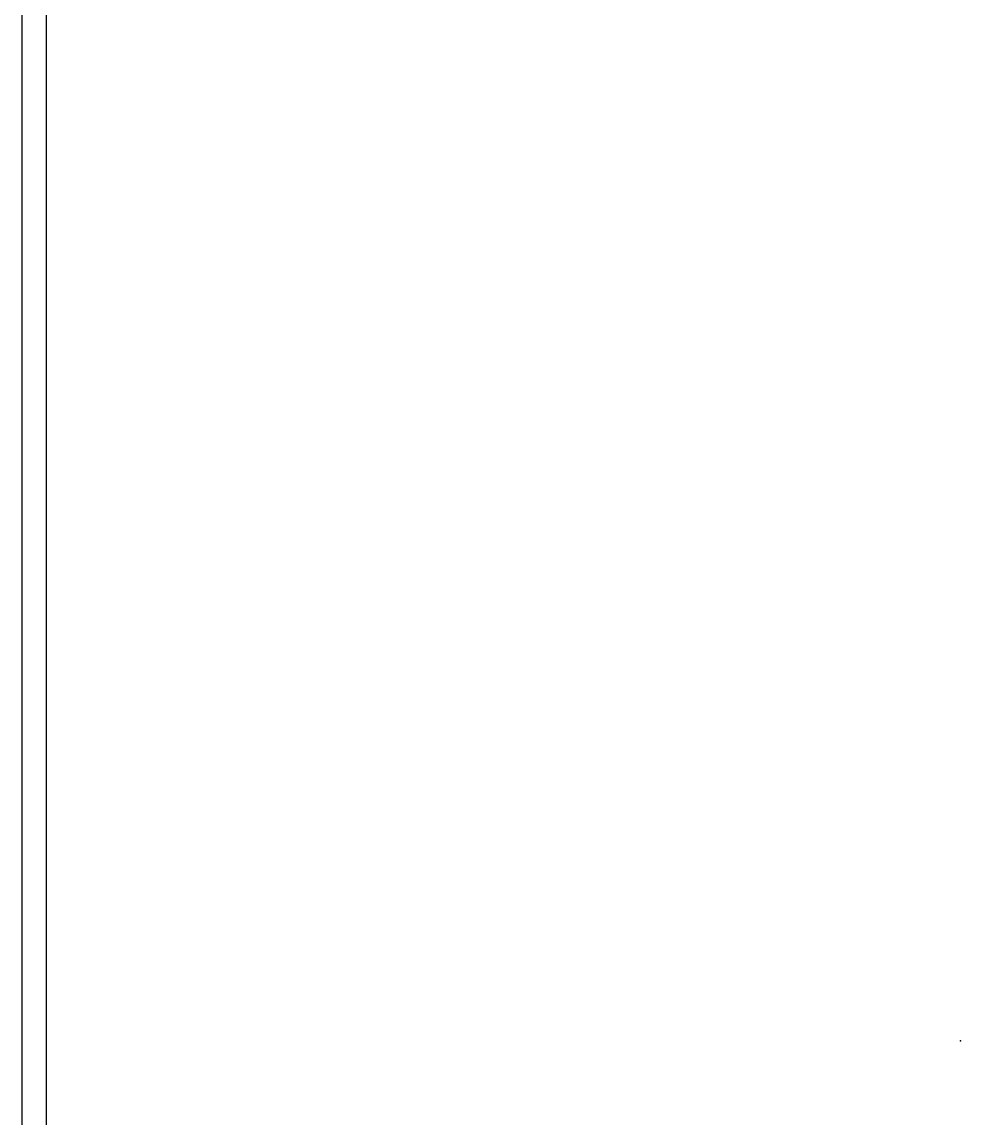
# Model space of a CAD drawing. Header units: millimetres. Extents: x 870 to 18710, y 295 to 21115.
# Drawn here: x 870 to 1649, y 2681 to 3588 of the extents above; entities that cross this region are included whole.
import ezdxf

# ---------------------------------------------------------------- set-up
doc = ezdxf.new("R2010")
doc.units = ezdxf.units.MM
doc.linetypes.add('PHANTOM', pattern=[12.7, 6.35, -1.27, 1.27, -1.27, 1.27, -1.27])
doc.layers.add('PK24E', color=7, linetype='Continuous')
doc.layers.add('PK24E-DATA', color=7, linetype='Continuous')
doc.layers.add('PK24E-HELPER', color=253, linetype='PHANTOM', true_color=0xa1a1a1)
doc.styles.add('Annotative', font='arial.ttf')
doc.styles.get("Standard").update_dxf_attribs({"font": 'arial.ttf'})

# ---------------------------------------------------------------- blocks, each defined once
blk = doc.blocks.new('*U19')
at = {"layer": 'PK24E-HELPER'}
blk.add_point((-280, 823), dxfattribs=at)
at = {"layer": 'PK24E-DATA'}
for tag, p in [('COMP_TYPE', (2.85, 27.92)), ('LAYOUT_ID', (2.85, 17.92)), ('SYSTEM_ID', (2.85, 7.92)), ('CARRIER_ID', (2.85, -2.08)), ('CAR_TYPE', (2.85, -12.08))]:
    blk.add_attdef(tag, p, '', height=5, dxfattribs=at)
blk = doc.blocks.new('*U201')
at = {"layer": 'PK24E', "color": 20, "true_color": 0xf54b32}
for points in [[(0, 0), (17840.27, 0), (17840.27, 11328.24), (0, 11328.24)], [(20, 20), (17820.27, 20), (17820.27, 11308.24), (20, 11308.24)]]:
    blk.add_lwpolyline(points, close=True, dxfattribs=at)
at = {"layer": 'PK24E-DATA', "style": 'Annotative'}
for tag, p in [('COMP_TYPE', (70, 50)), ('PROJECT', (70, 40)), ('CODE', (70, 30)), ('VERSION', (70, 20))]:
    blk.add_attdef(tag, p, '', height=5, dxfattribs=at)

msp = doc.modelspace()

# ---------------------------------------------------------------- block references
msp.add_blockref('*U201', (869.76, 295.05))
at = {"xscale": -1, "rotation": 180}
msp.add_blockref('*U19', (1926.62, 3567.56), dxfattribs=at)

doc.saveas('drawing.dxf')
